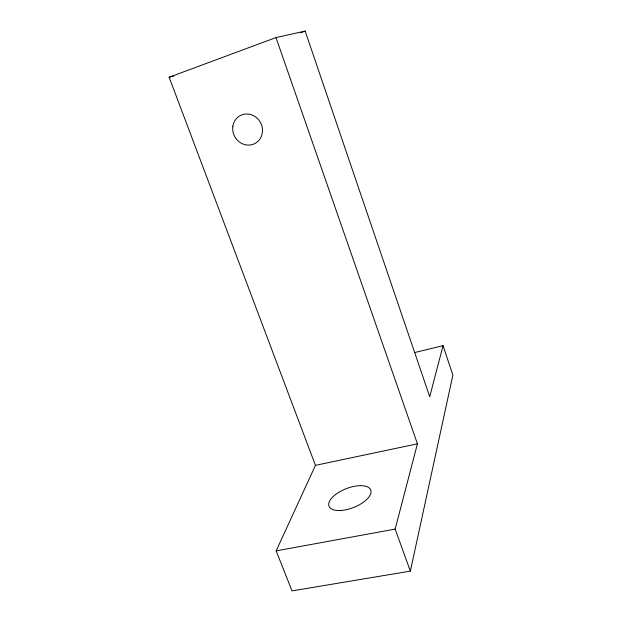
<?xml version="1.0" encoding="UTF-8"?>
<svg xmlns="http://www.w3.org/2000/svg" width="622" height="622" viewBox="0 0 622 622"><rect width="100%" height="100%" fill="white"/><g stroke="black" fill="none" stroke-linecap="round" stroke-linejoin="round"><path stroke-width="0.93" d="M443.058 345.653L429.724 396.719L305.153 31.1L275.989 37.577L169.13 77.237L315.447 465.357L276.16 550.867L292.029 590.9L410.357 571.113L452.87 375.128L443.058 345.653L414.866 352.511M410.357 571.113L395.149 529.104L417.424 443.82L275.989 37.577M300.597 32.779L305.153 31.1M169.13 77.237L173.732 76.016M315.447 465.357L417.424 443.82M276.16 550.867L395.149 529.104M340.825 510.483A22.384 10.107 -21.3 0 0 370.969 490.875A22.384 10.107 -21.3 0 0 337.816 492.943A22.384 10.107 -21.3 0 0 340.825 510.483M232.869 126.157A15.791 14.679 62.9 0 0 252.905 144.39A15.791 14.679 62.9 0 0 257.018 118.079A15.791 14.679 62.9 0 0 232.869 126.157"/></g></svg>
